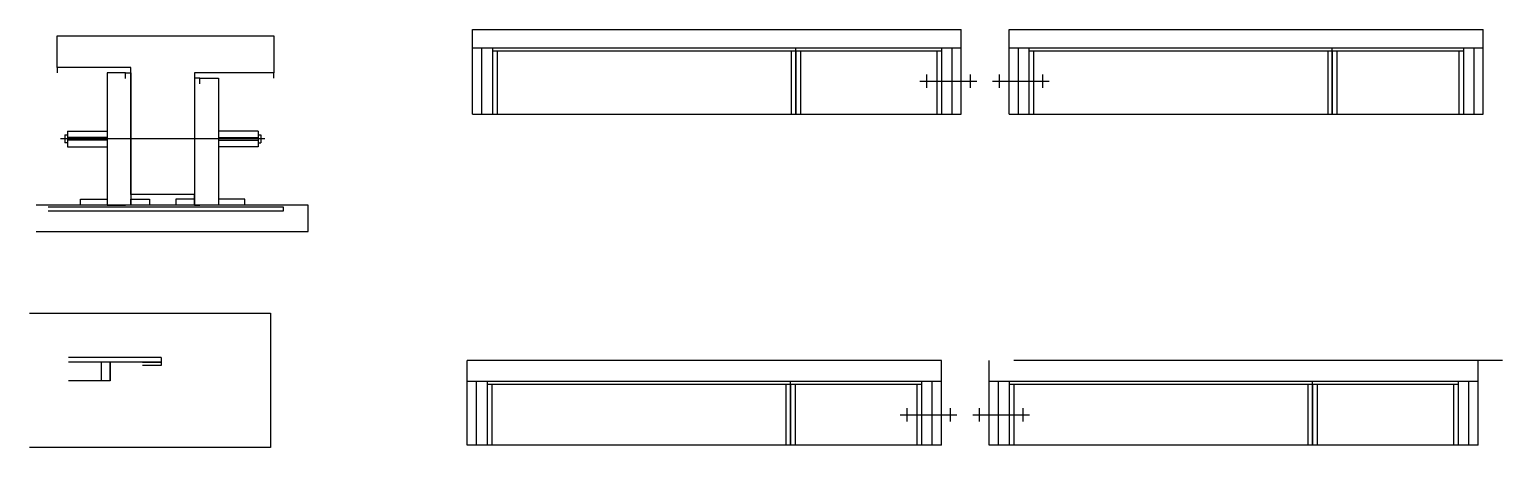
# Model space of a CAD drawing. Header units: metres. Extents: x 1746 to 2858, y 15337 to 15653.
import ezdxf

# ---------------------------------------------------------------- set-up
doc = ezdxf.new("R2010")
doc.units = ezdxf.units.M
for name, color, linetype in [('barrote', 7, 'Continuous'), ('CONCRETO', 7, 'Continuous'), ('COTA', 7, 'Continuous'), ('Cotas', 7, 'Continuous'), ('Madeira', 7, 'Continuous'), ('NOMENCLATURA', 7, 'Continuous'), ('Painéis', 7, 'Continuous'), ('SARR_2.2x7', 7, 'Continuous'), ('SARR_3.5x7', 7, 'Continuous'), ('SCO-___-LAJ', 7, 'Continuous'), ('TENSOR', 7, 'Continuous')]:
    doc.layers.add(name, color=color, linetype=linetype)

msp = doc.modelspace()

# ---------------------------------------------------------------- linework, layer by layer
at = {"color": 7, "lineweight": 25}
for p, q in [((1772.7, 15572.8), (1772.7, 15566.8)), ((1772.7, 15572.8), (1774.7, 15572.8)), ((1774.7, 15575.8), (1774.7, 15563.8)), ((1774.7, 15575.8), (1804.7, 15575.8)), ((1804.7, 15570.8), (1774.7, 15570.8)), ((1918.7, 15575.8), (1888.7, 15575.8)), ((1888.7, 15570.8), (1918.7, 15570.8)), ((1918.7, 15575.8), (1918.7, 15563.8)), ((1918.7, 15572.8), (1920.7, 15572.8)), ((1920.7, 15572.8), (1920.7, 15566.8)), ((1774.7, 15566.8), (1772.7, 15566.8)), ((1804.7, 15568.8), (1774.7, 15568.8)), ((1774.7, 15563.8), (1804.7, 15563.8)), ((1888.7, 15568.8), (1918.7, 15568.8)), ((1918.7, 15563.8), (1888.7, 15563.8)), ((1918.7, 15566.8), (1920.7, 15566.8))]:
    msp.add_line(p, q, dxfattribs=at)
at = {"layer": 'barrote', "color": 7, "lineweight": 25}
msp.add_lwpolyline([(1751.2, 15499.8), (1956.4, 15499.8), (1956.4, 15519.8), (1751.2, 15519.8)], dxfattribs=at)
at = {"layer": 'CONCRETO', "color": 7, "lineweight": 25}
msp.add_lwpolyline([(1767.1, 15623.8), (1767.1, 15647.8), (1930.7, 15647.8), (1930.7, 15619.8), (1870.7, 15619.8), (1870.7, 15527.8), (1822.7, 15527.8), (1822.7, 15623.8)], dxfattribs=at)
at = {"layer": 'COTA', "color": 7, "lineweight": 25}
for p, q in [((2080.6, 15652.5), (2449.6, 15652.5)), ((2080.6, 15638.5), (2080.6, 15652.5)), ((2449.6, 15638.5), (2449.6, 15652.5)), ((2485.7, 15652.5), (2843.7, 15652.5)), ((2485.7, 15638.5), (2485.7, 15652.5)), ((2843.7, 15638.5), (2843.7, 15652.5)), ((2434.6, 15402.5), (2076.6, 15402.5)), ((2076.6, 15386.5), (2076.6, 15402.5)), ((2434.6, 15386.5), (2434.6, 15402.5)), ((2470.7, 15386.5), (2470.7, 15402.5)), ((2858.2, 15402.5), (2489.2, 15402.5)), ((2839.7, 15386.5), (2839.7, 15402.5))]:
    msp.add_line(p, q, dxfattribs=at)
at = {"layer": 'Cotas', "color": 7, "lineweight": 25}
msp.add_lwpolyline([(1746.1, 15438.1), (1928, 15438.1), (1928, 15336.7), (1746.1, 15336.7)], dxfattribs=at)
at = {"layer": 'Madeira', "color": 7, "lineweight": 25}
for points in [[(1818.7, 15615.4), (1818.7, 15619.8), (1804.7, 15619.8), (1804.7, 15615.4)], [(1818.7, 15619.8), (1804.7, 15619.8), (1804.7, 15519.8), (1818.7, 15519.8)], [(1874.7, 15611.4), (1874.7, 15615.8), (1888.7, 15615.8), (1888.7, 15611.4)], [(1874.7, 15615.8), (1888.7, 15615.8), (1888.7, 15519.8), (1874.7, 15519.8)], [(1784.7, 15519.8), (1784.7, 15524.2), (1804.7, 15524.2), (1804.7, 15519.8)], [(1822.7, 15519.8), (1822.7, 15524.2), (1836.7, 15524.2), (1836.7, 15519.8)], [(1870.7, 15519.8), (1870.7, 15524.2), (1856.7, 15524.2), (1856.7, 15519.8)], [(1908.7, 15519.8), (1908.7, 15524.2), (1888.7, 15524.2), (1888.7, 15519.8)], [(1807.1, 15401.1), (1807.1, 15387.1), (1775.6, 15387.1)], [(1807.1, 15387.1), (1807.1, 15401.1), (1800.1, 15401.1), (1800.1, 15387.1)], [(1831.4, 15401.1), (1845.4, 15401.1), (1845.4, 15398.7), (1831.4, 15398.7)]]:
    msp.add_lwpolyline(points, dxfattribs=at)
at = {"layer": 'NOMENCLATURA', "color": 7, "lineweight": 25}
for p, q in [((2423.4, 15618.5), (2423.4, 15608.5)), ((2456.2, 15618.5), (2456.2, 15608.5)), ((2478.2, 15618.5), (2478.2, 15608.5)), ((2511, 15618.5), (2511, 15608.5)), ((2418.4, 15613.5), (2461.2, 15613.5)), ((2473.2, 15613.5), (2516, 15613.5)), ((2403.4, 15361.5), (2446.2, 15361.5)), ((2408.4, 15366.5), (2408.4, 15356.5)), ((2441.2, 15366.5), (2441.2, 15356.5)), ((2458.2, 15361.5), (2501, 15361.5)), ((2463.2, 15366.5), (2463.2, 15356.5)), ((2496, 15366.5), (2496, 15356.5))]:
    msp.add_line(p, q, dxfattribs=at)
at = {"layer": 'Painéis', "color": 7, "lineweight": 25}
for p, q in [((2080.6, 15638.5), (2449.6, 15638.5)), ((2080.6, 15588.5), (2080.6, 15638.5)), ((2324.6, 15588.5), (2324.6, 15638.5)), ((2449.6, 15588.5), (2449.6, 15638.5)), ((2485.7, 15638.5), (2843.7, 15638.5)), ((2485.7, 15588.5), (2485.7, 15638.5)), ((2729.7, 15588.5), (2729.7, 15638.5)), ((2843.7, 15588.5), (2843.7, 15638.5)), ((2080.6, 15588.5), (2449.6, 15588.5)), ((2485.7, 15588.5), (2843.7, 15588.5)), ((1845.4, 15404.7), (1775.6, 15404.7)), ((1845.4, 15404.7), (1845.4, 15398.7)), ((1845.4, 15401.1), (1775.6, 15401.1)), ((2434.6, 15386.5), (2076.6, 15386.5)), ((2076.6, 15338.5), (2076.6, 15386.5)), ((2320.6, 15338.5), (2320.6, 15386.5)), ((2434.6, 15338.5), (2434.6, 15386.5)), ((2839.7, 15386.5), (2470.7, 15386.5)), ((2470.7, 15338.5), (2470.7, 15386.5)), ((2714.7, 15338.5), (2714.7, 15386.5)), ((2839.7, 15338.5), (2839.7, 15386.5)), ((2434.6, 15338.5), (2076.6, 15338.5)), ((2839.7, 15338.5), (2470.7, 15338.5))]:
    msp.add_line(p, q, dxfattribs=at)
for points in [[(1822.7, 15619.8), (1822.7, 15623.8), (1767.1, 15623.8), (1767.1, 15619.8)], [(1818.7, 15619.8), (1822.7, 15619.8), (1822.7, 15519.8), (1818.7, 15519.8)], [(1930.7, 15615.8), (1930.7, 15619.8), (1870.7, 15619.8), (1870.7, 15615.8)], [(1874.7, 15615.8), (1870.7, 15615.8), (1870.7, 15519.8), (1874.7, 15519.8)], [(1870.7, 15524.2), (1870.7, 15527.8), (1822.7, 15527.8), (1822.7, 15524.2)]]:
    msp.add_lwpolyline(points, dxfattribs=at)
at = {"layer": 'SARR_2.2x7', "color": 7, "lineweight": 25}
for p, q in [((2087.6, 15588.5), (2087.6, 15638.5)), ((2442.6, 15588.5), (2442.6, 15638.5)), ((2492.7, 15588.5), (2492.7, 15638.5)), ((2836.7, 15588.5), (2836.7, 15638.5)), ((2095.6, 15636.3), (2324.6, 15636.3)), ((2324.6, 15636.3), (2434.6, 15636.3)), ((2500.7, 15636.3), (2729.7, 15636.3)), ((2729.7, 15636.3), (2828.7, 15636.3)), ((2083.6, 15338.5), (2083.6, 15386.5)), ((2320.6, 15384.3), (2091.6, 15384.3)), ((2419.6, 15384.3), (2320.6, 15384.3)), ((2427.6, 15338.5), (2427.6, 15386.5)), ((2477.7, 15338.5), (2477.7, 15386.5)), ((2714.7, 15384.3), (2485.7, 15384.3)), ((2824.7, 15384.3), (2714.7, 15384.3)), ((2832.7, 15338.5), (2832.7, 15386.5))]:
    msp.add_line(p, q, dxfattribs=at)
at = {"layer": 'SARR_3.5x7', "color": 7, "lineweight": 25}
for p, q in [((2095.6, 15638.5), (2095.6, 15588.5)), ((2434.6, 15638.5), (2434.6, 15588.5)), ((2500.7, 15638.5), (2500.7, 15588.5)), ((2828.7, 15638.5), (2828.7, 15588.5)), ((2099.1, 15636.3), (2099.1, 15588.5)), ((2321.1, 15636.3), (2321.1, 15588.5)), ((2324.6, 15636.3), (2324.6, 15588.5)), ((2328.1, 15636.3), (2328.1, 15588.5)), ((2431.1, 15636.3), (2431.1, 15588.5)), ((2504.2, 15636.3), (2504.2, 15588.5)), ((2726.2, 15636.3), (2726.2, 15588.5)), ((2729.7, 15636.3), (2729.7, 15588.5)), ((2733.2, 15636.3), (2733.2, 15588.5)), ((2825.2, 15636.3), (2825.2, 15588.5)), ((2095.6, 15588.5), (2099.1, 15588.5)), ((2321.1, 15588.5), (2324.6, 15588.5)), ((2324.6, 15588.5), (2328.1, 15588.5)), ((2726.2, 15588.5), (2729.7, 15588.5)), ((2729.7, 15588.5), (2733.2, 15588.5)), ((2825.2, 15588.5), (2828.7, 15588.5)), ((2091.6, 15386.5), (2091.6, 15338.5)), ((2095.1, 15384.3), (2095.1, 15338.5)), ((2317.1, 15384.3), (2317.1, 15338.5)), ((2320.6, 15384.3), (2320.6, 15338.5)), ((2324.1, 15384.3), (2324.1, 15338.5)), ((2416.1, 15384.3), (2416.1, 15338.5)), ((2419.6, 15386.5), (2419.6, 15338.5)), ((2485.7, 15386.5), (2485.7, 15338.5)), ((2489.2, 15384.3), (2489.2, 15338.5)), ((2711.2, 15384.3), (2711.2, 15338.5)), ((2714.7, 15384.3), (2714.7, 15338.5)), ((2718.2, 15384.3), (2718.2, 15338.5)), ((2821.2, 15384.3), (2821.2, 15338.5)), ((2824.7, 15386.5), (2824.7, 15338.5)), ((2095.1, 15338.5), (2091.6, 15338.5)), ((2320.6, 15338.5), (2317.1, 15338.5)), ((2324.1, 15338.5), (2320.6, 15338.5)), ((2419.6, 15338.5), (2416.1, 15338.5)), ((2489.2, 15338.5), (2485.7, 15338.5)), ((2714.7, 15338.5), (2711.2, 15338.5)), ((2718.2, 15338.5), (2714.7, 15338.5)), ((2824.7, 15338.5), (2821.2, 15338.5))]:
    msp.add_line(p, q, dxfattribs=at)
at = {"layer": 'SCO-___-LAJ', "color": 7, "lineweight": 25}
msp.add_lwpolyline([(1760.2, 15518.5), (1937.5, 15518.5), (1937.5, 15515.3), (1760.2, 15515.3)], dxfattribs=at)
at = {"layer": 'TENSOR', "color": 7, "lineweight": 25}
msp.add_line((1923.7, 15569.8), (1769.4, 15569.8), dxfattribs=at)

doc.saveas('drawing.dxf')
